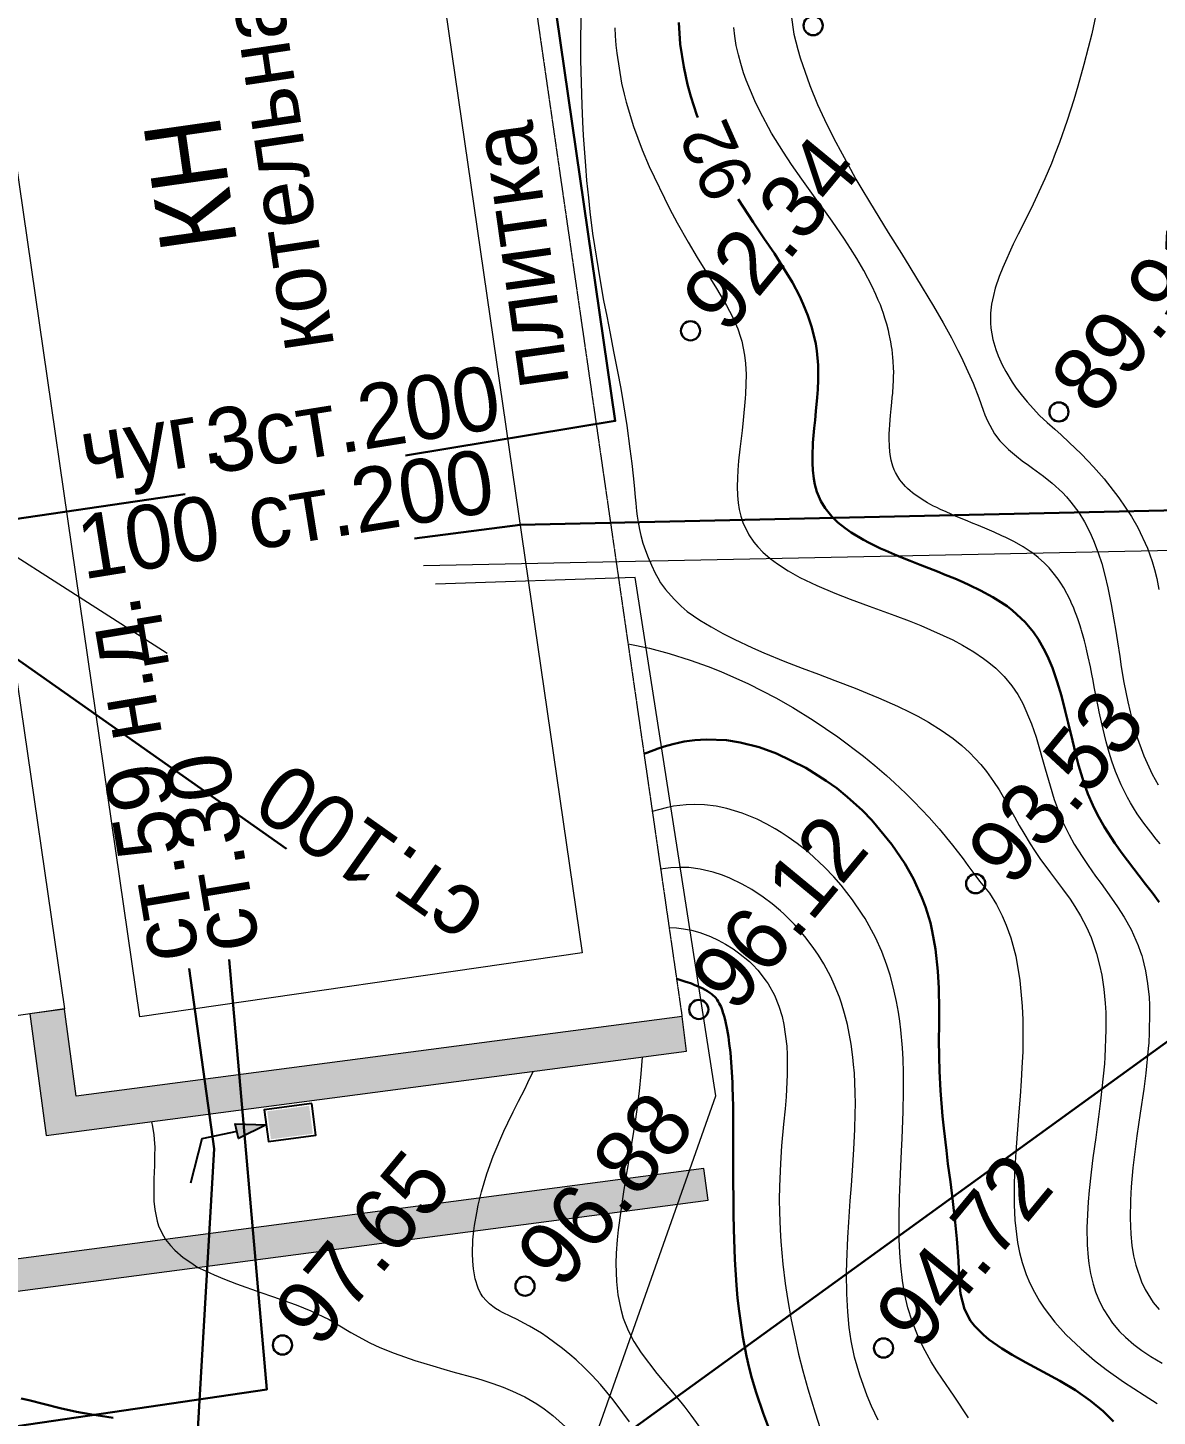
# Model space of a CAD drawing. Header units: millimetres. Extents: x -2893842 to -949497, y -1203244 to 262218.
# Drawn here: x -2345013 to -2327325, y -717282 to -695531 of the extents above; entities that cross this region are included whole.
import ezdxf

# ---------------------------------------------------------------- set-up
doc = ezdxf.new("R2010")
doc.units = ezdxf.units.MM
doc.linetypes.add('g5_01_5x1_5', pattern=[1.5, 0.75, -0.75])
doc.layers.get('0').update_dxf_attribs({"lineweight": 5})
for name, color, linetype in [('!!!_ Размеры', 7, 'Continuous'), ('03_Здания и строения', 253, 'Continuous'), ('06_Инженерно-технические сооружения', 253, 'Continuous'), ('07_Объекты электропередачи', 253, 'Continuous'), ('10_Границы покрытий и угодий', 253, 'Continuous'), ('19_Горизонтали', 253, 'Continuous'), ('30_Канализация', 253, 'Continuous'), ('31_Водопровод', 253, 'Continuous'), ('32_Теплосеть', 253, 'Continuous'), ('33_Газопровод', 253, 'Continuous'), ('37_Кабель низкого напряжения', 253, 'Continuous'), ('_Высоты_Блок', 253, 'Continuous')]:
    doc.layers.add(name, color=color, linetype=linetype)
doc.styles.add('LIKE14', font='p131.shx')
doc.styles.add('LIKE17', font='d431.shx')
doc.styles.add('LIKE32', font='peteri.shx')
doc.styles.add('LIKE36', font='pragmai.shx')
doc.styles.add('Line_GUGK', font='')
doc.styles.get('Line_GUGK').set_extended_font_data('Bm431', italic=True)
doc.linetypes.add('g5_119_3', pattern='A,4,-1,[31,GUGK_2005.shx,S=0.1,R=0,X=0,Y=0],4,[31,GUGK_2005.shx,S=0.1,R=180,X=0,Y=0],-1', length=10)
doc.linetypes.add('g5_121_g', pattern='A,4,-0.4,["Г",Line_GUGK,S=1,R=0,X=0,Y=-0.5],-1.2,12', length=17.6)
doc.linetypes.add('g5_122_k', pattern='A,1,-1,1.5,-0.4,["К",Line_GUGK,S=1,R=0,X=0,Y=-0.5],-1.5,1.5,-1,4,-1,4,-1,3', length=20.9)
doc.linetypes.add('g5_122_t', pattern='A,1,-1,1.5,-0.4,["Т",Line_GUGK,S=1,R=0,X=0,Y=-0.5],-1.5,1.5,-1,4,-1,4,-1,3', length=20.9)
doc.linetypes.add('g5_122_v', pattern='A,1,-1,1.5,-0.4,["В",Line_GUGK,S=1,R=0,X=0,Y=-0.5],-1.5,1.5,-1,4,-1,4,-1,3', length=20.9)
doc.linetypes.add('g5_280_1', pattern='A,0.001,[21,GUGK_2005.shx,S=1,R=180,X=0,Y=0],2', length=2.001)

# ---------------------------------------------------------------- blocks, each defined once
blk = doc.blocks.new('g5_113c')
blk.add_hatch(color=255).paths.add_polyline_path([(-0.331, 0.029), (0.331, 0.029), (0.331, 0.471), (-0.331, 0.471)])
at = {"color": 0}
blk.add_lwpolyline([(-0.375, 0), (0.375, 0), (0.375, 0.5), (-0.375, 0.5)], close=True, dxfattribs=at)
blk = doc.blocks.new('g5_113b')
blk.add_hatch(color=0).paths.add_polyline_path([(0, 0), (0.066, 0.482), (0.285, 0.395)])
at = {"color": 0}
blk.add_lwpolyline([(0.175, 0.439), (0.383, 0.957), (-0.089, 1.496)], dxfattribs=at)
blk.add_lwpolyline([(0, 0), (0.066, 0.482), (0.285, 0.395)], close=True, dxfattribs=at)
blk = doc.blocks.new('Топо_07.04.17')
at = {"layer": '06_Инженерно-технические сооружения', "linetype": 'Continuous', "lineweight": 20}
for points in [[(-471469, -551393), (-471478, -550894), (-488299, -551199), (-489144, -550931), (-490999, -549788), (-491825, -549543), (-495256, -549603), (-495899, -549393), (-496511, -548861), (-497108, -548696), (-503051, -548894), (-503880, -548694), (-509615, -544820), (-510303, -544635), (-510817, -544775), (-511094, -545019), (-510652, -545296), (-510573, -545227), (-510302, -545153), (-509826, -545281), (-504085, -549159), (-503102, -549396), (-497168, -549198), (-496753, -549312), (-496150, -549837), (-495331, -550104), (-491893, -550044), (-491204, -550249), (-489354, -551388), (-488372, -551701)], [(-471542, -549040), (-471552, -548491), (-481118, -548662), (-481148, -547287), (-481697, -547299), (-481656, -549222)]]:
    blk.add_hatch(color=7, dxfattribs=at).paths.add_polyline_path(points)
at = {"layer": '03_Здания и строения', "color": 7, "linetype": 'Continuous', "lineweight": 20}
for points in [[(-494540, -529980), (-494756, -522984), (-473766, -522336), (-472995, -547324), (-479992, -547540), (-480547, -529549)], [(-503217, -542461), (-481317, -541785), (-481148, -547282), (-503048, -547958)]]:
    blk.add_lwpolyline(points, close=True, dxfattribs=at)
at = {"layer": '06_Инженерно-технические сооружения', "color": 7, "linetype": 'Continuous', "lineweight": 20}
blk.add_lwpolyline([(-503102, -549396), (-497168, -549198), (-496753, -549312), (-496150, -549837), (-495331, -550104), (-491893, -550044), (-491204, -550249), (-489354, -551388), (-488372, -551701), (-471469, -551393), (-471478, -550894), (-488299, -551199), (-489144, -550931), (-490999, -549788), (-491825, -549543), (-495256, -549603), (-495899, -549393), (-496511, -548861), (-497108, -548696), (-503051, -548894)], dxfattribs=at)
at = {"layer": '06_Инженерно-технические сооружения', "color": 7, "linetype": 'g5_280_1', "lineweight": 20}
for points in [[(-471478, -550894), (-488299, -551199), (-489144, -550931), (-490999, -549788), (-491825, -549543), (-495256, -549603), (-495899, -549393), (-496511, -548861), (-497108, -548696), (-503051, -548894), (-503880, -548694), (-509615, -544820), (-510303, -544635), (-510817, -544775), (-511094, -545019)], [(-471552, -548491), (-481118, -548662), (-481148, -547287)]]:
    blk.add_lwpolyline(points, dxfattribs=at)
at = {"layer": '06_Инженерно-технические сооружения', "color": 7, "linetype": 'Continuous', "lineweight": 20}
blk.add_lwpolyline([(-471542, -549040), (-471552, -548491), (-481118, -548662), (-481148, -547287), (-481697, -547299), (-481656, -549222)], close=True, dxfattribs=at)
at = {"layer": '10_Границы покрытий и угодий', "color": 7, "linetype": 'g5_01_5x1_5', "lineweight": 20}
blk.add_lwpolyline([(-507509, -531211), (-507781, -522385), (-472391, -521293), (-471552, -548491)], dxfattribs=at)
at = {"layer": '19_Горизонтали', "color": 42, "linetype": 'Continuous', "lineweight": 20}
for points in [[(-463808, -546645), (-463860, -546564), (-463932, -546448), (-464023, -546296), (-464109, -546137), (-464159, -546036), (-464197, -545955), (-464235, -545866), (-464311, -545661), (-464375, -545442), (-464413, -545276), (-464440, -545134), (-464467, -544965), (-464506, -544650), (-464522, -544484), (-464527, -544427), (-464541, -544244), (-464554, -544085), (-464561, -543988), (-464570, -543886), (-464580, -543766), (-464595, -543608), (-464606, -543511), (-464615, -543436), (-464627, -543351), (-464638, -543276), (-464653, -543189), (-464657, -543165), (-464670, -543095), (-464691, -542996), (-464707, -542928), (-464721, -542876), (-464739, -542810), (-464755, -542758), (-464778, -542687), (-464855, -542491), (-464892, -542413), (-464926, -542348), (-464992, -542237), (-465047, -542155), (-465109, -542075), (-465200, -541972), (-465275, -541898), (-465313, -541864), (-465416, -541780), (-465541, -541689), (-465666, -541607), (-465724, -541571), (-465839, -541503), (-465943, -541444), (-466070, -541373), (-466173, -541317), (-466240, -541280), (-466404, -541189), (-466552, -541103), (-466633, -541054), (-466688, -541019), (-466735, -540988), (-466788, -540951), (-466825, -540925), (-466903, -540864), (-466937, -540837), (-467001, -540780), (-467039, -540744), (-467071, -540711), (-467109, -540668), (-467137, -540633), (-467166, -540595), (-467193, -540555), (-467213, -540521), (-467242, -540465), (-467270, -540400), (-467285, -540356), (-467301, -540296), (-467308, -540258), (-467316, -540198), (-467322, -540111), (-467322, -540062), (-467319, -539986), (-467308, -539859), (-467297, -539783), (-467288, -539725), (-467273, -539642), (-467245, -539505), (-467224, -539403), (-467202, -539303), (-467186, -539226), (-467173, -539160), (-467151, -539043), (-467139, -538972), (-467129, -538901), (-467120, -538833), (-467114, -538768), (-467107, -538663), (-467105, -538602), (-467105, -538478), (-467107, -538429), (-467110, -538359), (-467114, -538307), (-467121, -538235), (-467128, -538174), (-467143, -538075), (-467161, -537977), (-467175, -537905), (-467194, -537827), (-467209, -537765), (-467232, -537685), (-467259, -537594), (-467303, -537463), (-467405, -537199), (-467493, -537002), (-467573, -536833), (-467652, -536679), (-467813, -536377), (-467922, -536180), (-468010, -536023), (-468122, -535824), (-468208, -535668), (-468342, -535420), (-468448, -535213), (-468597, -534896), (-468744, -534534), (-468802, -534368), (-468899, -534029), (-468927, -533910), (-468955, -533762), (-468976, -533622), (-468992, -533471), (-469001, -533322), (-469002, -533189)], [(-468083, -533097), (-468075, -533399), (-468044, -533640), (-468019, -533779), (-467918, -534226), (-467831, -534531), (-467751, -534777), (-467639, -535090), (-467436, -535599), (-467366, -535761), (-467291, -535931), (-467198, -536139), (-466960, -536648), (-466791, -537001), (-466683, -537230), (-466526, -537565), (-466384, -537876), (-466264, -538154), (-466161, -538404), (-466082, -538612), (-466045, -538713), (-466002, -538836), (-465905, -539147), (-465842, -539385), (-465794, -539583), (-465775, -539657), (-465745, -539759), (-465720, -539830), (-465659, -539971), (-465589, -540089), (-465472, -540238), (-465359, -540358), (-465277, -540439), (-465189, -540520), (-465128, -540576), (-464975, -540718), (-464849, -540842), (-464708, -541004), (-464649, -541081), (-464591, -541168), (-464489, -541345), (-464416, -541500), (-464350, -541670), (-464307, -541806), (-464256, -542006), (-464220, -542180), (-464191, -542366), (-464167, -542570), (-464144, -542837), (-464129, -543076), (-464122, -543227), (-464114, -543424), (-464105, -543659), (-464098, -543820), (-464084, -544070), (-464059, -544379), (-464042, -544538), (-464019, -544709), (-463985, -544905), (-463904, -545249), (-463805, -545548), (-463732, -545723)], [(-470851, -532981), (-470859, -533105), (-470865, -533255), (-470866, -533379), (-470843, -533853), (-470823, -534030), (-470806, -534157), (-470734, -534552), (-470641, -534930), (-470562, -535201), (-470319, -535893), (-470225, -536125), (-470088, -536449), (-469974, -536703), (-469731, -537221), (-469603, -537504), (-469532, -537687), (-469470, -537885), (-469440, -538018), (-469430, -538081), (-469410, -538306), (-469410, -538437), (-469422, -538612), (-469462, -538910), (-469475, -538980), (-469546, -539315), (-469583, -539474), (-469651, -539763), (-469690, -539942), (-469718, -540087), (-469739, -540208), (-469755, -540336), (-469767, -540477), (-469770, -540594), (-469766, -540698), (-469754, -540805), (-469734, -540906), (-469662, -541111), (-469597, -541231), (-469545, -541311), (-469472, -541406), (-469371, -541517), (-469269, -541614), (-469113, -541742), (-469013, -541815), (-468941, -541865), (-468692, -542021), (-468424, -542171), (-468199, -542289), (-467917, -542431), (-467531, -542624), (-467320, -542732), (-467143, -542827), (-466674, -543106), (-466532, -543204), (-466368, -543328), (-466227, -543449), (-466151, -543521), (-466054, -543624), (-465938, -543766), (-465834, -543925), (-465758, -544070), (-465694, -544222), (-465594, -544551), (-465546, -544768), (-465461, -545278), (-465417, -545549), (-465376, -545767), (-465346, -545901), (-465318, -546015), (-465282, -546139), (-465209, -546347), (-465145, -546499), (-465044, -546708), (-464967, -546854), (-464867, -547035), (-464795, -547162), (-464658, -547407), (-464582, -547549), (-464497, -547722), (-464410, -547928), (-464327, -548188), (-464302, -548296), (-464291, -548352), (-464280, -548415), (-464270, -548484), (-464258, -548595), (-464248, -548800), (-464250, -549013), (-464257, -549136), (-464267, -549248), (-464309, -549569), (-464336, -549723), (-464353, -549812), (-464435, -550188), (-464496, -550436), (-464592, -550805), (-464682, -551149), (-464714, -551273), (-464802, -551640), (-464863, -551934), (-464899, -552139), (-464936, -552421), (-464953, -552670), (-464955, -552846), (-464946, -553011), (-464929, -553164), (-464869, -553431), (-464826, -553558), (-464723, -553774), (-464646, -553893)], [(-463285, -533460), (-463441, -533915), (-463520, -534130), (-463616, -534381), (-463748, -534705), (-463836, -534911), (-463978, -535225), (-464136, -535553), (-464219, -535715), (-464297, -535862), (-464427, -536093), (-464693, -536529), (-464937, -536904), (-465033, -537053), (-465239, -537398), (-465311, -537532), (-465390, -537704), (-465434, -537816), (-465477, -537951), (-465509, -538089), (-465527, -538238), (-465530, -538320), (-465520, -538500), (-465492, -538660), (-465465, -538766), (-465417, -538913), (-465375, -539019), (-465292, -539199), (-465240, -539297), (-465175, -539409), (-465096, -539534), (-464926, -539767), (-464822, -539888), (-464715, -540006), (-464627, -540105), (-464512, -540238), (-464349, -540436), (-464257, -540555), (-464177, -540663), (-464034, -540867), (-463836, -541187), (-463674, -541501), (-463595, -541685), (-463483, -542019), (-463431, -542237), (-463409, -542364), (-463390, -542511), (-463376, -542684)], [(-471361, -532750), (-471413, -533158), (-471442, -533426), (-471504, -534127), (-471522, -534389), (-471534, -534601), (-471554, -535079), (-471560, -535310), (-471563, -535582), (-471564, -535802), (-471560, -536144), (-471528, -536894), (-471507, -537204), (-471487, -537457), (-471464, -537733), (-471441, -538016), (-471415, -538337), (-471397, -538608), (-471382, -538865), (-471368, -539194), (-471359, -539561), (-471357, -539793), (-471357, -539989), (-471359, -540140), (-471362, -540326), (-471364, -540420), (-471366, -540546), (-471365, -540624), (-471362, -540716), (-471354, -540832), (-471343, -540929), (-471324, -541054), (-471299, -541170), (-471270, -541284), (-471231, -541412), (-471186, -541540), (-471156, -541620), (-471120, -541702), (-471054, -541812), (-470935, -541979), (-470896, -542030), (-470839, -542102), (-470756, -542194), (-470574, -542351), (-470412, -542477), (-470240, -542599), (-470072, -542710), (-469806, -542875), (-469635, -542973), (-469325, -543143), (-469065, -543279), (-468822, -543404), (-468580, -543528), (-468279, -543685), (-468098, -543782), (-467929, -543875), (-467649, -544040), (-467468, -544155), (-467352, -544233), (-467199, -544344), (-467001, -544501), (-466843, -544643), (-466719, -544767), (-466613, -544887), (-466455, -545095), (-466379, -545213), (-466287, -545380), (-466217, -545523), (-466150, -545674), (-466102, -545786), (-466027, -545967), (-465967, -546112), (-465911, -546241), (-465829, -546419), (-465775, -546526), (-465694, -546677), (-465637, -546777), (-465562, -546906), (-465497, -547016), (-465404, -547177), (-465307, -547350), (-465245, -547472), (-465174, -547624), (-465099, -547815), (-465047, -547984), (-464989, -548242), (-464962, -548430), (-464948, -548588), (-464939, -548809), (-464943, -549028), (-464952, -549177), (-464978, -549444), (-465043, -549867), (-465063, -549971), (-465187, -550539), (-465247, -550786), (-465286, -550941), (-465328, -551106), (-465406, -551413), (-465461, -551635), (-465525, -551919), (-465561, -552093), (-465625, -552489), (-465651, -552760), (-465658, -552958), (-465657, -553053), (-465648, -553209), (-465627, -553380), (-465602, -553504), (-465559, -553663), (-465508, -553801), (-465394, -554022), (-465298, -554164), (-465217, -554265), (-465098, -554395), (-464987, -554501), (-464857, -554611), (-464691, -554734)], [(-471734, -542593), (-471408, -542699), (-471108, -542816), (-470793, -542956), (-470528, -543088), (-470341, -543188), (-469929, -543431), (-469531, -543695), (-469280, -543878), (-468986, -544109), (-468635, -544410), (-468268, -544760), (-468108, -544924), (-467944, -545101), (-467832, -545228), (-467674, -545416), (-467565, -545552), (-467356, -545829), (-467221, -546022), (-467040, -546299), (-466899, -546533), (-466837, -546643), (-466760, -546781), (-466682, -546908), (-466547, -547114), (-466460, -547299), (-466390, -547486), (-466344, -547639), (-466296, -547847), (-466252, -548141), (-466229, -548526), (-466238, -548930), (-466254, -549143), (-466281, -549398), (-466312, -549634), (-466352, -549890), (-466387, -550090), (-466431, -550327), (-466477, -550568), (-466543, -550907), (-466595, -551188), (-466652, -551514), (-466678, -551691), (-466715, -552006), (-466731, -552245), (-466729, -552602), (-466716, -552757), (-466693, -552917), (-466650, -553113), (-466609, -553253), (-466554, -553405), (-466489, -553554), (-466430, -553670), (-466291, -553904), (-466139, -554117), (-465929, -554369), (-465738, -554573), (-465572, -554734), (-465327, -554955), (-465031, -555201), (-464839, -555352)], [(-467801, -555240), (-467989, -554881), (-468148, -554578), (-468212, -554454), (-468285, -554305), (-468385, -554063), (-468438, -553904), (-468510, -553640), (-468550, -553424), (-468575, -553216), (-468587, -552990), (-468586, -552755), (-468578, -552552), (-468563, -552338), (-468528, -551999), (-468487, -551689), (-468469, -551569), (-468432, -551330), (-468375, -550972), (-468343, -550777), (-468321, -550637), (-468279, -550359), (-468238, -550047), (-468219, -549884), (-468205, -549754), (-468188, -549546), (-468178, -549367), (-468171, -549085), (-468172, -548945), (-468177, -548802), (-468188, -548636), (-468204, -548472), (-468216, -548377), (-468242, -548213), (-468274, -548053), (-468330, -547833), (-468403, -547603), (-468531, -547288), (-468566, -547215), (-468692, -546975), (-468844, -546728), (-468944, -546584), (-469071, -546418), (-469291, -546163), (-469456, -545998), (-469582, -545885), (-469684, -545799), (-469771, -545732), (-469892, -545645), (-470036, -545552), (-470258, -545431), (-470485, -545333), (-470650, -545278), (-470827, -545236), (-470981, -545212), (-471112, -545201), (-471313, -545203), (-471432, -545213), (-471652, -545246)], [(-469214, -555117), (-469290, -554889), (-469340, -554721), (-469420, -554384), (-469467, -554097), (-469490, -553839), (-469498, -553626), (-469494, -553377), (-469477, -553096), (-469444, -552777), (-469421, -552603), (-469362, -552225), (-469320, -551985), (-469259, -551656), (-469214, -551420), (-469170, -551186), (-469112, -550863), (-469061, -550546), (-469028, -550312), (-469009, -550157), (-468991, -549979), (-468970, -549677), (-468966, -549541), (-468964, -549423), (-468968, -549217), (-468992, -548908), (-469016, -548732), (-469047, -548565), (-469069, -548466), (-469125, -548261), (-469166, -548135), (-469252, -547918), (-469318, -547777), (-469388, -547645), (-469500, -547459), (-469640, -547258), (-469788, -547073), (-469834, -547021), (-469951, -546897), (-470080, -546774), (-470241, -546637), (-470381, -546534), (-470562, -546420), (-470674, -546360), (-470814, -546296), (-471009, -546226), (-471184, -546185), (-471333, -546164), (-471461, -546156), (-471547, -546156), (-471624, -546159)], [(-471596, -547082), (-471483, -547101), (-471374, -547126), (-471252, -547164), (-471128, -547214), (-470965, -547297), (-470852, -547365), (-470747, -547439), (-470637, -547527), (-470558, -547598), (-470407, -547755), (-470360, -547812), (-470291, -547904), (-470178, -548087), (-470155, -548133), (-470076, -548323), (-470026, -548499), (-469995, -548669), (-469981, -548793), (-469975, -549139), (-469983, -549273), (-470018, -549581), (-470034, -549691), (-470075, -549923), (-470112, -550109), (-470161, -550347), (-470230, -550678), (-470281, -550952), (-470336, -551306), (-470361, -551510), (-470382, -551709), (-470403, -551983), (-470412, -552168), (-470421, -552524), (-470418, -552826), (-470410, -553065), (-470388, -553406), (-470364, -553673), (-470333, -553952), (-470296, -554221), (-470251, -554509), (-470181, -554896), (-470129, -555148)], [(-479993, -549192), (-479984, -549266), (-479979, -549399), (-479980, -549469), (-479989, -549597), (-480004, -549724), (-480026, -549880), (-480056, -550083), (-480071, -550185), (-480087, -550323), (-480096, -550432), (-480099, -550565), (-480083, -550751), (-480067, -550824), (-480034, -550930), (-479981, -551048), (-479916, -551154), (-479855, -551234), (-479738, -551359), (-479631, -551452), (-479528, -551540), (-479415, -551607), (-479289, -551684), (-479133, -551772), (-478957, -551863), (-478592, -552040), (-478416, -552124), (-478064, -552298), (-477847, -552414), (-477580, -552584), (-477447, -552683), (-477262, -552825), (-476984, -553017), (-476837, -553107), (-476624, -553223), (-476315, -553374), (-476183, -553432), (-476046, -553490), (-475882, -553557), (-475743, -553614), (-475408, -553750), (-475309, -553793), (-475142, -553868), (-474990, -553944), (-474849, -554021), (-474667, -554134), (-474495, -554261), (-474388, -554353), (-474264, -554472), (-474087, -554672)], [(-473086, -554706), (-473171, -554553), (-473299, -554335), (-473471, -554076), (-473585, -553920), (-473691, -553785), (-473807, -553649), (-473895, -553552), (-473998, -553445), (-474215, -553243), (-474300, -553172), (-474471, -553041), (-474554, -552982), (-474652, -552917), (-474747, -552858), (-474866, -552781), (-474912, -552749), (-474968, -552706), (-475010, -552670), (-475055, -552625), (-475102, -552567), (-475144, -552501), (-475174, -552439), (-475203, -552357), (-475234, -552206), (-475244, -552047), (-475241, -551927), (-475231, -551809), (-475199, -551598), (-475170, -551461), (-475149, -551376), (-475094, -551185), (-475055, -551066), (-474981, -550863), (-474868, -550595), (-474739, -550332), (-474528, -549960), (-474452, -549838), (-474346, -549674), (-474245, -549521), (-474127, -549342), (-474065, -549244), (-473964, -549084)], [(-472246, -549053), (-472293, -549308), (-472351, -549574), (-472410, -549817), (-472459, -550004), (-472563, -550385), (-472658, -550717), (-472700, -550863), (-472771, -551114), (-472923, -551700), (-472956, -551854), (-472993, -552057), (-473016, -552218), (-473040, -552499), (-473042, -552708), (-473023, -552937), (-472998, -553083), (-472943, -553284), (-472874, -553462), (-472783, -553652), (-472575, -554003), (-472575, -554003), (-472253, -554492), (-472200, -554575), (-472116, -554709), (-471954, -554997)]]:
    blk.add_lwpolyline(points, dxfattribs=at)
at = {"layer": '19_Горизонтали', "color": 42, "linetype": 'Continuous', "lineweight": 30}
for points in [[(-469848, -533013), (-469862, -533351), (-469849, -533711), (-469835, -533866), (-469820, -533993), (-469790, -534184), (-469729, -534486), (-469720, -534523)], [(-469236, -535866), (-469044, -536251), (-469044, -536251), (-468903, -536518), (-468835, -536648), (-468768, -536778), (-468696, -536921), (-468632, -537055), (-468539, -537262), (-468453, -537482), (-468407, -537617), (-468355, -537800), (-468313, -537996), (-468281, -538258), (-468276, -538368), (-468282, -538594), (-468308, -538818), (-468332, -538969), (-468356, -539094), (-468399, -539303), (-468429, -539440), (-468456, -539568), (-468501, -539794), (-468533, -539997), (-468545, -540109), (-468552, -540215), (-468552, -540352), (-468545, -540444), (-468526, -540562), (-468480, -540716), (-468428, -540828), (-468337, -540970), (-468297, -541022), (-468252, -541074), (-468150, -541178), (-468065, -541253), (-467887, -541390), (-467803, -541448), (-467638, -541553), (-467563, -541597), (-467429, -541674), (-467310, -541740), (-467195, -541802), (-467046, -541880), (-466790, -542015), (-466675, -542078), (-466534, -542155), (-466410, -542226), (-466315, -542283), (-466153, -542386), (-465973, -542512), (-465897, -542571), (-465769, -542679), (-465690, -542754), (-465517, -542955), (-465404, -543127), (-465340, -543250), (-465255, -543451), (-465216, -543566), (-465173, -543718), (-465122, -543941), (-465082, -544170), (-465048, -544409), (-465024, -544601), (-464990, -544885), (-464961, -545108), (-464936, -545279), (-464912, -545417), (-464888, -545539), (-464842, -545739), (-464788, -545926), (-464732, -546083), (-464645, -546290), (-464511, -546556), (-464415, -546729), (-464346, -546847), (-464103, -547249), (-464019, -547390), (-463926, -547553)], [(-465551, -555558), (-465697, -555376), (-465873, -555191), (-466089, -555003), (-466318, -554828), (-466561, -554656), (-466811, -554482), (-467010, -554339), (-467163, -554220), (-467346, -554058), (-467424, -553978), (-467548, -553821), (-467600, -553735), (-467674, -553545), (-467706, -553300), (-467702, -553084), (-467691, -552920), (-467681, -552781), (-467667, -552434), (-467663, -552172), (-467664, -551850), (-467668, -551538), (-467673, -551253), (-467675, -551043), (-467677, -550690), (-467675, -550502), (-467662, -550096), (-467643, -549795), (-467622, -549564), (-467595, -549312), (-467566, -549074), (-467539, -548834), (-467507, -548503), (-467491, -548235), (-467488, -547887), (-467506, -547604), (-467522, -547470), (-467568, -547215), (-467608, -547059), (-467707, -546758), (-467816, -546499), (-467981, -546184), (-468252, -545771), (-468382, -545603), (-468592, -545363), (-468742, -545211), (-468890, -545074), (-469185, -544836), (-469617, -544561), (-469877, -544434), (-470165, -544326), (-470374, -544269), (-470684, -544219), (-470864, -544209), (-471031, -544213), (-471213, -544233), (-471353, -544256), (-471448, -544276), (-471632, -544322), (-471680, -544336)], [(-470925, -555068), (-470991, -554806), (-471063, -554472), (-471103, -554242), (-471127, -554077), (-471149, -553892), (-471173, -553584), (-471185, -553176), (-471184, -552971), (-471178, -552767), (-471158, -552368), (-471121, -551891), (-471099, -551656), (-471073, -551407), (-471047, -551163), (-471016, -550888), (-470992, -550677), (-470973, -550514), (-470948, -550288), (-470917, -549983), (-470902, -549823), (-470891, -549683), (-470885, -549606), (-470875, -549445), (-470863, -549137), (-470863, -548992), (-470866, -548886), (-470872, -548773), (-470885, -548643), (-470894, -548577), (-470902, -548527), (-470907, -548500), (-470913, -548472), (-470920, -548440), (-470928, -548410), (-470936, -548382), (-470948, -548351), (-470961, -548319), (-470974, -548294), (-470995, -548260), (-471050, -548194), (-471076, -548169), (-471111, -548140), (-471145, -548115), (-471187, -548087), (-471257, -548044), (-471295, -548023), (-471348, -547995), (-471412, -547963), (-471429, -547955), (-471507, -547920), (-471567, -547896), (-471570, -547895)], [(-481113, -553733), (-481469, -553637), (-481672, -553574), (-481919, -553488), (-482396, -553311), (-482512, -553268)]]:
    blk.add_lwpolyline(points, dxfattribs=at)
at = {"layer": '30_Канализация', "color": 12, "linetype": 'g5_122_k', "lineweight": 30}
blk.add_lwpolyline([(-478362, -539484), (-485300, -539709)], dxfattribs=at)
at = {"layer": '31_Водопровод', "color": 4, "linetype": 'g5_122_v', "lineweight": 30}
for points in [[(-477413, -545182), (-486191, -537379), (-503656, -536144), (-508795, -533797), (-509467, -532321), (-513897, -503738), (-523249, -474965), (-517028, -474636), (-520995, -463686)], [(-509825, -545420), (-503159, -549540), (-494080, -554072), (-478672, -553564), (-478500, -546802)], [(-446743, -595128), (-478209, -557734), (-460351, -547652), (-451770, -546711)]]:
    blk.add_lwpolyline(points, dxfattribs=at)
at = {"layer": '32_Теплосеть', "color": 200, "linetype": 'g5_122_t', "lineweight": 30}
for points in [[(-474864, -539272), (-471540, -539102), (-472171, -518567), (-482507, -501445), (-493000, -501224), (-497148, -490251), (-498985, -488366), (-509054, -465324), (-516252, -468332), (-519542, -469341), (-520399, -468833), (-522158, -464110)], [(-424725, -670465), (-423560, -670089), (-409257, -665213), (-413363, -650294), (-412851, -603440), (-445922, -576406), (-454051, -542291), (-473204, -540551), (-474870, -540579)]]:
    blk.add_lwpolyline(points, dxfattribs=at)
at = {"layer": '33_Газопровод', "color": 5, "linetype": 'g5_121_g', "lineweight": 30}
blk.add_lwpolyline([(-523572, -540167), (-517135, -538149), (-513156, -543610), (-496351, -554133), (-488276, -558189), (-481238, -562283), (-479068, -549726), (-479136, -546872)], dxfattribs=at)
at = {"layer": '37_Кабель низкого напряжения', "color": 1, "linetype": 'g5_119_3', "lineweight": 20}
for points in [[(-482792, -538785), (-478924, -541926)], [(-474779, -541015), (-453157, -543018), (-445126, -576106), (-419675, -597196)], [(-478561, -565016), (-471164, -549782), (-471506, -541572), (-474624, -541323)]]:
    blk.add_lwpolyline(points, dxfattribs=at)
at = {"layer": '_Высоты_Блок', "color": 7, "linetype": 'Continuous', "lineweight": 30}
for centre in [(-467762, -533298, -67200), (-470209, -537831, -67200), (-464619, -539745, -67200), (-466748, -546941, -67200), (-471278, -548410, -67200), (-474471, -552410, -67200), (-478349, -552898, -67200), (-469001, -554006, -67200)]:
    blk.add_circle(centre, 150, dxfattribs=at)
at = {"layer": '07_Объекты электропередачи', "color": 7, "linetype": 'Continuous', "lineweight": 20}
for name, p, xscale, yscale, zscale, rotation in [('g5_113b', (-478213, -549443, 19420), 999.9999999999994, 999.9999999999994, 999.9999999999994, 117.6445954971945), ('g5_113c', (-477843, -549198, 19420), 999.9999999999986, 999.9999999999986, 999.9999999999986, 181.0419217808704)]:
    blk.add_blockref(name, p, dxfattribs=dict(at, xscale=xscale, yscale=yscale, zscale=zscale, rotation=rotation))
at = {"layer": '03_Здания и строения', "color": 7, "linetype": 'Continuous', "lineweight": 15, "style": 'LIKE14'}
blk.add_text('КН', height=1200, rotation=91.5954, dxfattribs=at).set_placement((-477105, -535691, -67200))
at = {"layer": '10_Границы покрытий и угодий', "color": 7, "linetype": 'Continuous', "lineweight": 15, "style": 'LIKE36'}
for s, rotation, p in [('котельная', 91.9814, (-475778, -537448, -67200)), ('плитка', 91.5071, (-472189, -538448, -67200))]:
    blk.add_text(s, height=1000, rotation=rotation, dxfattribs=at).set_placement(p)
at = {"layer": '19_Горизонтали', "color": 42, "linetype": 'Continuous', "lineweight": 15, "style": 'LIKE36'}
blk.add_text('92', height=800, rotation=107.4039, dxfattribs=at).set_placement((-468938, -535678, -33200))
at = {"layer": '30_Канализация', "color": 7, "linetype": 'Continuous', "lineweight": 15, "style": 'LIKE32'}
for s, p in [('чуг.', (-479887, -539143, -67200)), ('100', (-480100, -540630, -67200))]:
    blk.add_text(s, height=1000, rotation=2.6384, dxfattribs=at).set_placement(p)
at = {"layer": '31_Водопровод', "color": 7, "linetype": 'Continuous', "lineweight": 15, "style": 'LIKE32'}
for s, rotation, p in [('ст.30', 92.9814, (-477998, -546657, -67200)), ('ст.100', 138.2784, (-474350, -546371, -67200))]:
    blk.add_text(s, height=1000, rotation=rotation, dxfattribs=at).set_placement(p)
at = {"layer": '32_Теплосеть', "color": 7, "linetype": 'Continuous', "lineweight": 15, "style": 'LIKE32'}
for s, p in [('3ст.200', (-477904, -539217, -67200)), ('ст.200', (-477409, -540475, -67200))]:
    blk.add_text(s, height=1000, rotation=2.6384, dxfattribs=at).set_placement(p)
at = {"layer": '33_Газопровод', "color": 7, "linetype": 'Continuous', "lineweight": 15, "style": 'LIKE32'}
blk.add_text('ст.59 н.д.', height=1000, rotation=93.0609, dxfattribs=at).set_placement((-478953, -546703, -67200))
at = {"layer": '_Высоты_Блок', "color": 7, "linetype": 'Continuous', "lineweight": 20, "char_height": 1000, "attachment_point": 4, "rotation": 43.9814, "style": 'LIKE17'}
for s, insert in [('92.34', (-469993, -537623, -67200)), ('89.91', (-464404, -539537, -67200)), ('93.53', (-466532, -546733, -67200)), ('96.12', (-471062, -548201, -67200)), ('96.88', (-474256, -552201, -67200)), ('97.65', (-478133, -552690, -67200)), ('94.72', (-468785, -553798, -67200))]:
    blk.add_mtext(s, dxfattribs=dict(at, insert=insert))

msp = doc.modelspace()

# ---------------------------------------------------------------- block references
at = {"layer": '!!!_ Размеры', "color": 1, "lineweight": 0, "rotation": 6.471407436947433}
msp.add_blockref('Топо_07.04.17', (-1928038.79367, -112877.83782), dxfattribs=at)

doc.saveas('drawing.dxf')
